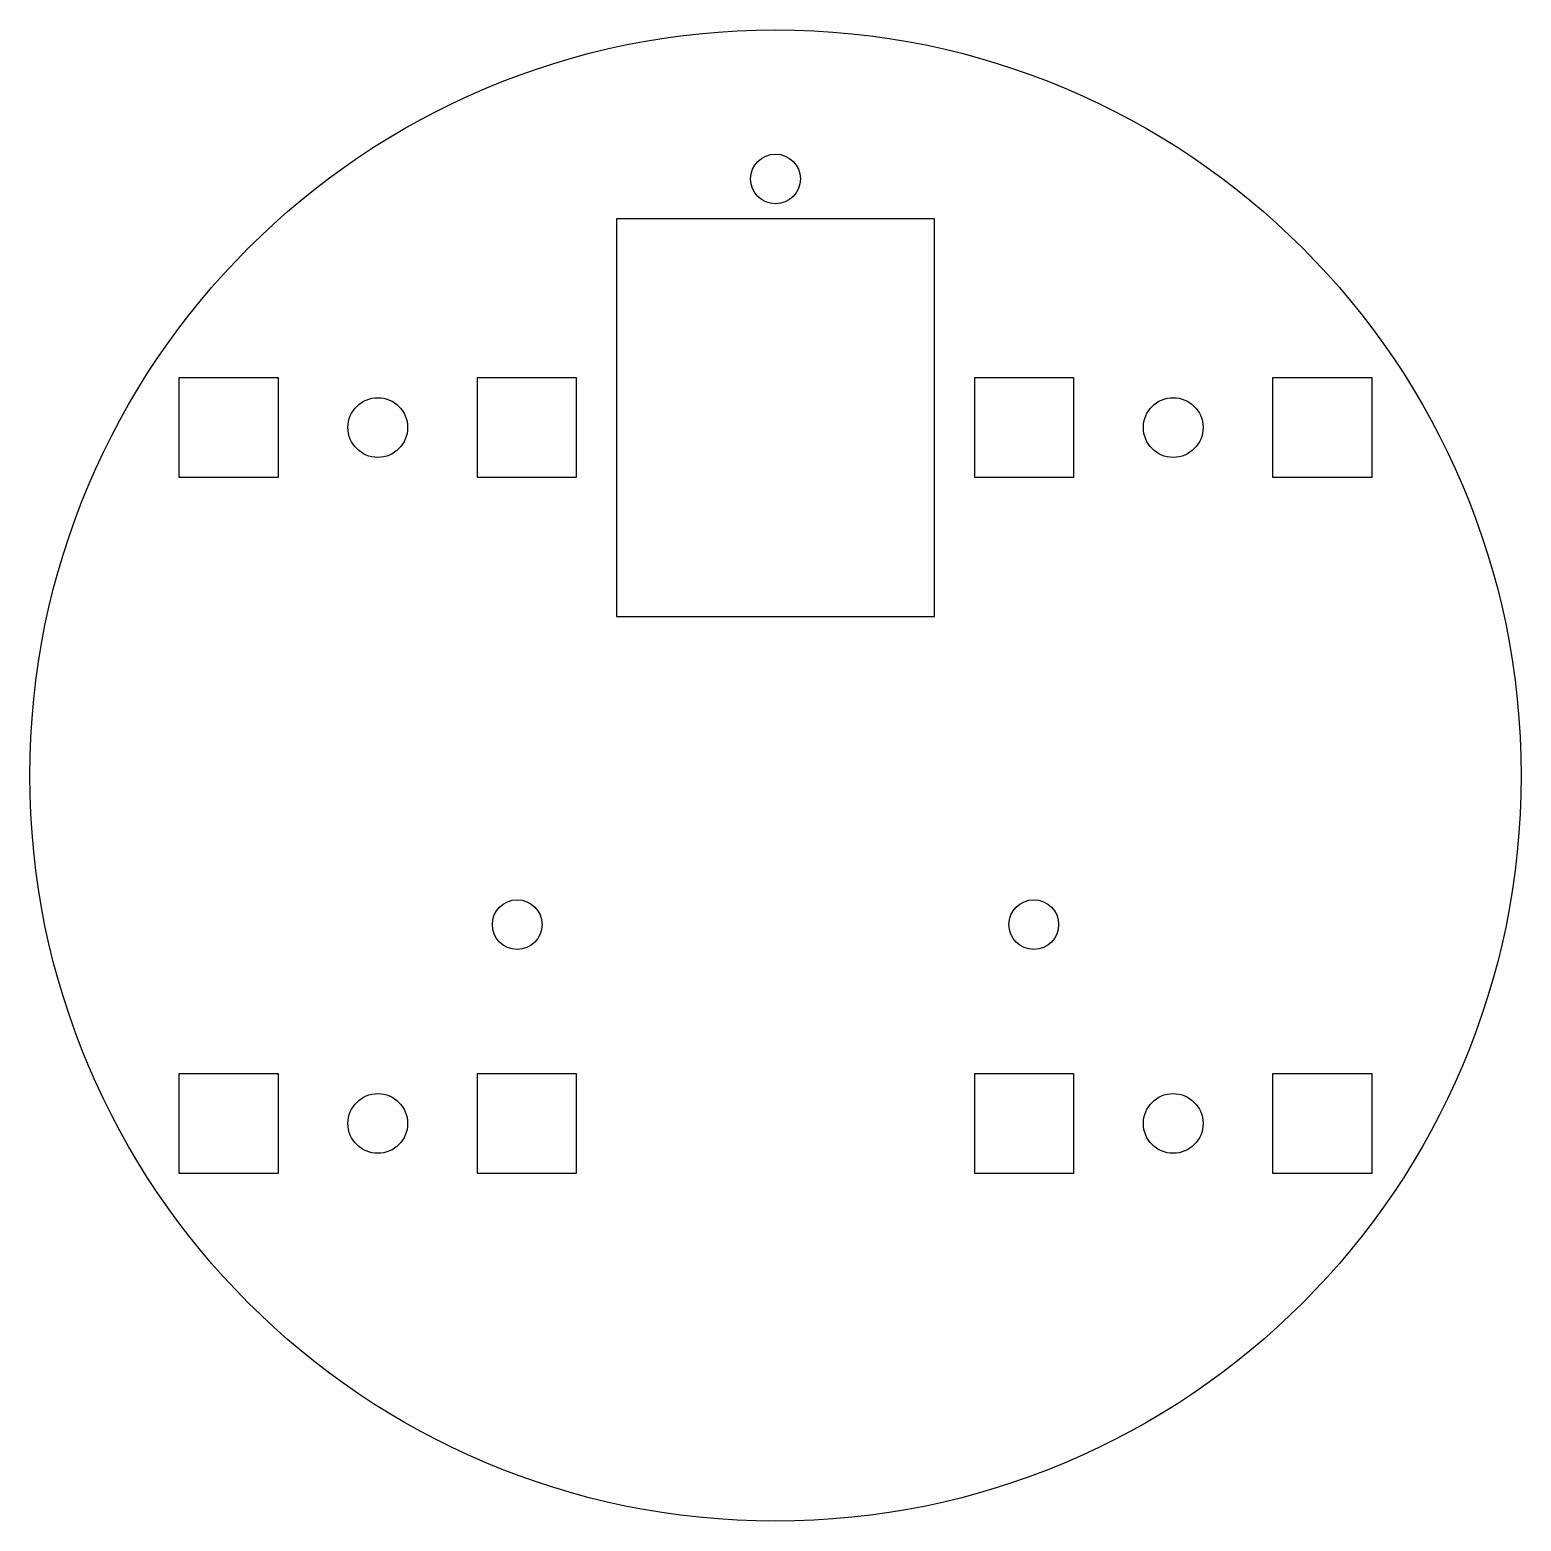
# Model space of a CAD drawing. Header units: millimetres. Extents: x -37.5 to 37.5, y -37.5 to 37.5.
import ezdxf

# ---------------------------------------------------------------- set-up
doc = ezdxf.new("R2010")
doc.units = ezdxf.units.MM

msp = doc.modelspace()

# ---------------------------------------------------------------- linework, layer by layer
at = {"color": 7, "linetype": 'Continuous', "lineweight": 25}
for p, q in [((8, 28), (-8, 28)), ((-8, 28), (-8, 8)), ((8, 8), (8, 28)), ((-25, 20), (-30, 20)), ((-30, 20), (-30, 15)), ((-25, 15), (-25, 20)), ((-10, 20), (-15, 20)), ((-15, 20), (-15, 15)), ((-10, 15), (-10, 20)), ((15, 20), (10, 20)), ((10, 20), (10, 15)), ((15, 15), (15, 20)), ((30, 20), (25, 20)), ((25, 20), (25, 15)), ((30, 15), (30, 20)), ((-30, 15), (-25, 15)), ((-15, 15), (-10, 15)), ((10, 15), (15, 15)), ((25, 15), (30, 15)), ((-8, 8), (8, 8)), ((-25, -15), (-30, -15)), ((-30, -15), (-30, -20)), ((-25, -20), (-25, -15)), ((-10, -15), (-15, -15)), ((-15, -15), (-15, -20)), ((-10, -20), (-10, -15)), ((15, -15), (10, -15)), ((10, -15), (10, -20)), ((15, -20), (15, -15)), ((30, -15), (25, -15)), ((25, -15), (25, -20)), ((30, -20), (30, -15)), ((-30, -20), (-25, -20)), ((-15, -20), (-10, -20)), ((10, -20), (15, -20)), ((25, -20), (30, -20))]:
    msp.add_line(p, q, dxfattribs=at)
for centre, radius in [((0, 0), 37.5), ((0, 30), 1.25), ((-20, 17.5), 1.5), ((20, 17.5), 1.5), ((-12.99, -7.5), 1.25), ((12.99, -7.5), 1.25), ((-20, -17.5), 1.5), ((20, -17.5), 1.5)]:
    msp.add_circle(centre, radius, dxfattribs=at)

doc.saveas('drawing.dxf')
